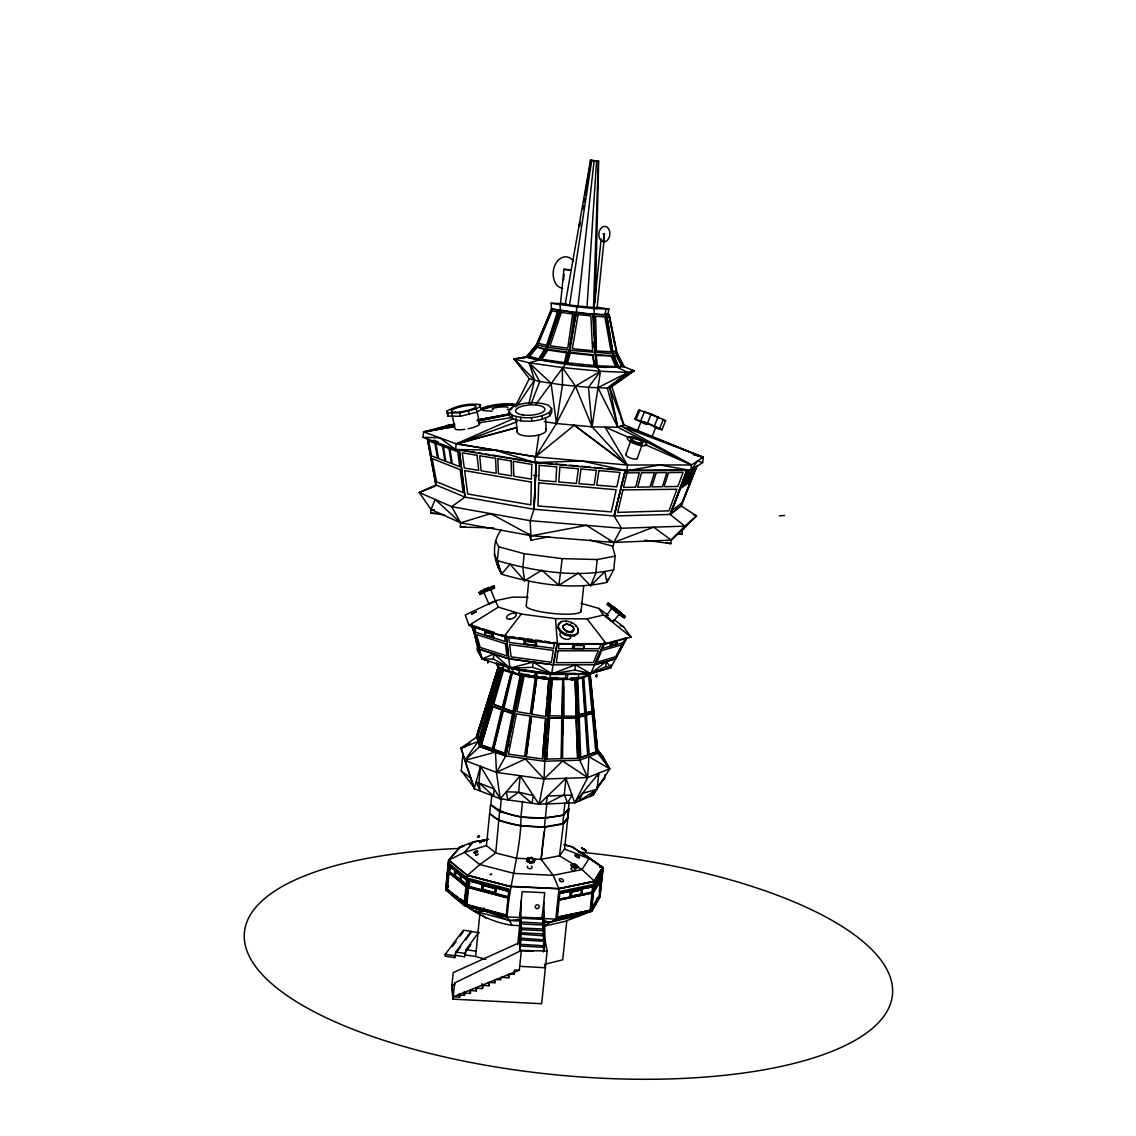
<?xml version="1.0" encoding="UTF-8"?>
<svg xmlns="http://www.w3.org/2000/svg" width="1136" height="1136" viewBox="0 0 1136 1136"><rect width="100%" height="100%" fill="white"/><g stroke="black" fill="none" stroke-linecap="round" stroke-linejoin="round"><path stroke-width="1.5" d="M519.819 950.562L519.961 913.429M563.044 627.768C562.604 621.477 573.68 624.417 573.879 629.387C572.217 634.811 561.738 630.977 563.144 625.666L567.034 624.005L572.345 626.206L573.779 628.194L572.743 632.042M455.181 983.932L451.972 985.338L453.207 996.826L459.64 997.124L459.853 995.065L464.482 995.278L464.695 993.176L470.361 993.446L470.645 990.578L476.325 990.848L476.58 988.249L482.587 988.561L482.899 985.437L488.906 985.75L489.233 982.441L494.813 982.754L494.842 979.573M519.99 950.619L521.239 900.876M524.079 644.382L524.136 639.696M562.888 733.941L563.129 718.08L576.378 718.222L577.67 758.308L562.519 758.607L563.129 718.08M563.158 716.007L576.307 716.333L575.128 679.427L563.712 679.456L563.584 716.063L563.598 686.428M561.738 718.08L561.397 758.734L562.093 718.137L549.242 717.995L562.093 718.137M562.135 716.035L562.76 679.513L562.135 716.035L549.412 715.723L550.037 707.103M496.56 662.927L496.645 664.035L496.886 662.941M595.278 302.361L598.658 161.184L590.521 160.204L565.132 304.675L595.15 307.657M593.517 307.799L598.289 161.056M521.282 366.644L514.097 359.004L529.149 362.81L538.634 360.169L547.012 347.19L558.798 310.369L551.869 308.594L536.746 344.819L526.252 357.102C558.117 363.761 591.615 369.2 624.005 366.715L634.087 370.776L611.892 386.68L607.334 388.043L588.448 387.362L562.462 384.863L539.756 381.54L529.291 378.714L514.097 359.004L526.252 357.102L537.214 344.819L551.542 309.02L551.045 303.255L576.662 306.819L576.463 312.556L570.087 345.003M536.263 462.309L534.048 509.255L530.2 520.686L531.052 540.225L549.668 536.661M516.724 404.487C505.563 402.811 493.777 404.217 483.098 407.781L483.169 410.536L492.2 411.175M546.317 726.16L544.045 779.04L539.046 804.26L500.223 798.793L474.223 788.668L461.017 748.155L477.702 736.242M546.913 715.637L547.211 710.383M547.808 699.861L548.106 694.607M483.169 410.536L483.098 407.781M586.985 307.359L596.57 160.801M548.063 727.026L548.006 730.178M548.674 718.222L549.157 711.164M549.654 704.121L550.264 695.303M550.506 691.796L551.216 681.628M533.309 951.357L519.777 950.591L521.424 929.603L520.515 917.135L543.406 918.229L543.505 929.049L520.813 927.984M549.597 718.051L546.572 759.118L546.714 752.217M546.97 748.794L547.722 738.528M548.106 733.387L548.986 721.417M550.293 703.667L552.068 679.541L562.76 679.513M550.704 677.723L544.314 761.234L505.776 755.894L479.179 746.48L502.637 667.826M548.83 679.399L545.848 716.575L531.818 714.189L536.661 677.78L548.83 679.399L547.197 699.677M542.582 757.172L545.692 718.477L531.549 716.262L526.181 756.69L542.44 758.919L545.692 718.477M545.976 714.885L546.927 703.056M577.599 633.505L578.295 629.088C575.483 622.982 568.071 620 561.667 621.449L558.756 623.664L558.017 628.066C560.801 634.229 568.284 637.239 574.717 635.748L577.599 633.505L578.295 629.088M639.511 443.054C638.404 446.42 642.891 442.529 638.815 442.941A6.078 1.874 19.5 0 1 631.488 438.425A6.078 1.874 19.5 0 1 640.377 439.888A6.078 1.874 19.5 0 1 640.193 443.168L639.696 444.588M650.715 436.281L703.269 457.212L702.687 462.537L690.83 470.474L626.845 470.758L534.772 462.593L455.65 449.487L423.061 437.346L423.572 431.879L454.684 424.055M444.517 514.864L430.658 513.188L431.013 509.482L435.173 499.442L460.662 522.844L531.492 535.752L613.724 542.44L671.234 540.125L696.595 515.957L681.103 505.861L670.183 514.452L614.136 515.985L534.048 509.255L536.206 462.238L539.756 462.622M702.687 462.537L697.476 461.003L690.83 470.474L659.959 464.993L626.845 470.758L581.604 460.946L534.772 462.593L495.395 450.254L455.65 449.487L456.189 443.821L513.529 418.588M493.663 527.899L460.265 527.061L460.662 522.844L451.688 506.656L419.255 492.499L435.912 484.916L464.979 497.099L533.977 509.269L536.007 462.295L492.413 455.096M467.549 875.331L448.535 860.009L445.667 889.587L464.028 905.435L506.471 916.908L521.026 917.561M448.748 862.593L446.278 888.139L448.45 885.54M447.073 888.253L447.399 884.901M447.726 881.55L448.692 871.482L450.864 868.955M449.316 864.993L448.791 870.503L450.552 868.458M461.259 770.946L470.758 778.16L473.669 786.836L461.259 770.946L462.877 754.233L474.223 788.668L480.514 766.374L500.223 798.793L520.231 775.718L539.046 804.26L574.773 802.797L593.12 795.172L609.762 768.76L602.918 756.477L596.656 748.709M471.866 931.463L463.318 930.199L445.241 954.368L445.056 956.2L454.67 957.648L455.806 952.053L470.9 931.506L479.463 932.784M454.23 876.097L454.769 870.545M454.67 875.785L455.082 871.568L460.478 875.984L460.066 880.215L449.16 871.255L449.7 865.746L455.522 870.503M454.982 876.055L455.394 871.894M474.749 633.306L471.483 624.658L479.151 649.21L508.786 658.738L553.459 664.872L594.653 664.759L615.627 658.681L626.745 638.091L610.685 667.854L590.748 673.676L551.514 674.202L512.009 668.82L482.09 658.908L477.546 644.85L477.049 649.977L482.09 658.908L485.683 660.144M455.834 871.525L455.422 875.742L460.833 880.173L461.244 875.941M460.293 881.096L460.847 875.501M454.67 957.648L455.65 953.558M612.403 545.891L615.158 556.129L613.71 569.818L606.922 582.37C572.203 590.223 535.297 584.117 501.558 574.191C493.535 560.73 490.979 543.036 501.26 530.001M452.98 999.155L454.57 983.009L521.353 950.42L547.126 951.045L541.659 1003.741L452.98 999.155L451.745 987.638L453.207 972.601L520.87 942M495.481 540.708L498.732 546.799L497.369 560.644L501.558 574.191L510.007 564.152L524.605 580.752L541.773 570.187L558.912 585.239L578.338 573.041L590.564 585.835L604.806 571.607L606.922 582.37L607.746 579.218M528.978 858.83L516.837 858.305L495.75 852.994L486.435 845.582L490.496 804.828L499.584 811.644L495.75 852.994L479.804 864.539L467.663 875.26L464.709 905.406L507.21 916.866M469.196 880.727L468.643 886.336L481.92 889.857L482.473 884.22L470.844 881.153M478.909 782.704L493.549 796.194L494.231 788.938L476.126 781.951L480.272 791.025L478.909 782.704L480.514 766.374M512.009 668.82L493.393 659.136L493.89 653.953L482.09 658.908L480.457 654.464M455.479 955.39L464.411 956.739L465.888 951.641M464.411 956.739L466.072 949.682L478.171 932.94M470.758 932.983L470.9 931.506M567.716 678.164L549.994 678.32L519.01 674.202L497.966 667.372L498.335 663.623M481.479 890.056L482.047 884.419M485.725 959.309L475.629 956.484L479.917 913.216M491.902 794.348L490.894 804.487C510.646 820.476 539.6 819.596 563.47 815.194L568.426 809.073L569.122 802.371M498.732 546.799L524.207 553.701L522.816 567.716L524.605 580.752M534.772 462.593L535.354 456.828L456.189 443.821L423.572 431.879L454.698 425.517M500.081 811.473L501.43 797.827M495.239 893.691L495.807 888.04M519.01 674.202L519.393 670.41L499.954 664.148M528.709 581.433L526.309 605.417A27.619 4.97 5.6 0 0 554.567 613.639A27.619 4.97 5.6 0 0 580.695 610.259M558.017 628.066L558.756 623.664M564.748 303.923L566.481 304.192L560.517 303.568L563.953 269.303L569.931 269.942L563.953 269.303M563.584 279.697L564.109 274.514M494.813 982.754L495.14 979.459L500.706 979.772L500.962 977.358L508.743 977.798L509.127 974.063L514.125 974.347L514.565 969.974L519.337 970.229L521.353 950.42M518.57 792.175L531.918 803.266L533.352 795.626L518.57 792.175L506.258 791.82L507.806 799.858L518.57 792.175L520.231 775.718M507.21 909.979L506.684 915.162L466.868 904.441L468.543 887.344L508.431 897.909L507.551 906.528M508.814 894.06L509.098 891.235L496.233 887.841L495.665 893.492L508.53 896.9M520.487 925.67L512.066 925.315L507.167 916.965C509.184 883.212 520.955 851.162 521.012 817.011L499.584 811.644M611.012 664.73L610.685 667.854L605.8 666.591L590.748 673.676L552.011 673.833L532.628 667.329L533.153 662.089L510.021 668.11L493.89 653.953M520.955 816.756L522.517 801.334M519.55 917.505L522.177 891.646L544.726 892.697L542.071 918.499M517.704 944.783L520.515 917.135M549.994 678.32L550.378 674.528L578.749 674.301L583.592 672.839M615.158 556.129L597.195 559.523L562.206 558.628L558.912 585.239M595.789 308.325L594.071 308.197L601.157 238.972M603.301 241.656L604.082 234.044M603.585 241.712L604.366 234.073M595.718 308.424L597.039 308.523L603.969 241.031M600.049 896.73L591.189 911.086L594.355 881.323L603.159 867.606L599.922 896.744L591.487 911.171L555.816 919.095L558.955 888.806L553.232 875.316L541.105 859.356L543.917 832.021M489.616 813.475C501.856 825.687 526.337 826.639 544.442 826.894L546.743 804.501M543.477 951.925L543.746 939.855L520.6 938.151M543.775 901.899L545.124 940.466L544.073 950.718L542.483 914.437M508.786 658.738L510.021 668.11L552.011 673.833L574.873 670.027L575.412 664.816L590.748 673.676L606.34 661.436L610.685 667.854L608.101 668.337M581.036 611.594L583.691 585.906M564.28 794.675L545.99 803.976L547.595 796.024L572.004 795.072L567.588 803.095L564.28 794.675L565.984 778.288L539.046 804.26M544.442 826.894L562.803 823.6L564.89 803.095M571.152 678.093C578.409 683.971 560.744 676.318 578.352 678.064L578.749 674.301M557.293 912.18L557.833 907.025M590.862 909.226L599.169 895.807L600.93 879.264L592.665 892.356L559.21 899.4L558.94 896.347M557.322 917.576L560.048 891.433L593.475 884.433L590.734 910.177L556.754 917.334L590.734 910.177M532.443 858.986L541.105 859.356L559.466 855.791L564.592 849.061L568.767 808.733L567.83 817.238L563.442 823.969L559.466 855.791L582.015 869.537L594.653 881.394L591.487 911.171M597.195 559.523L595.747 573.424L590.564 585.835M566.85 920.387L562.718 959.849L544.4 964.336M569.96 896.758L570.556 891.149L570.528 897L558.642 899.158M571.323 896.205L581.561 894.032L571.323 896.205L571.763 891.959L582.015 889.8L571.763 891.959M624.828 471.809L614.122 515.985L621.463 528.254L613.724 542.44L613.312 546.345L589.967 540.012M580.993 893.791L581.447 889.559M582.072 888.721L582.044 894.543L582.072 888.721L593.233 886.733L559.239 893.521M605.8 666.591L606.34 661.436M626.845 470.758L627.455 465.036L605.034 427.051L630.636 438.269M565.984 778.288L574.773 802.797L598.842 773.105L597.124 789.236L590.109 796.421L591.714 793.681M590.18 909.936L591.97 893.038L558.543 900.166M581.476 894.302L592.069 892.058L592.665 886.506M596.641 787.745L604.622 778.345L605.005 774.837M591.217 905.846L591.757 900.791M596.159 881.422L595.576 886.932L593.702 889.886M596.372 887.046L596.954 881.536M596.613 886.137L597.067 881.962L599.581 877.986M598.8 877.872L598.36 882.033L595.818 886.023M599.013 876.964L598.431 882.431L601.043 878.298L601.611 872.874M599.212 882.544L599.794 877.077M599.297 891.675L600.007 885.072M600.348 881.777L601.1 874.791M599.609 896.73L602.719 867.606L582.413 852.994M644.865 540.168L670.851 543.661L671.234 540.125L684.852 526.138L696.595 515.957L693.329 514.821M678.476 534.19L681.955 534.332L682.395 530.384L690.844 520.941L671.234 540.125L653.654 527.175L613.724 542.44L608.711 541.091M690.83 470.474L691.426 464.936L703.269 457.212L620.867 426L691.426 464.936L627.455 465.036L535.354 456.828M577.968 306.45L594.128 160.503M541.105 859.356L545.024 827.136L563.442 823.969L568.355 817.608L562.803 823.6M477.077 851.744C473.3 850.097 476.268 854.769 476.68 851.475M476.879 851.517L474.663 852.085M535.667 404.501L565.614 363.974L569.548 350.271L574.489 312.414L560.005 310.085L547.595 347.247L538.634 360.169L526.252 357.102M536.831 677.78L531.818 714.189M551.542 309.02C570.045 311.562 589.101 315.524 607.689 314.203L608.995 309.091L594.284 308.58L593.574 329.923M535.312 677.581L530.242 713.919L516.908 711.619L524.122 676.062L535.312 677.581L524.122 676.062M538.833 434.974L535.667 456.7L457.311 443.835L517.079 421.768M569.477 305.414L591.785 160.275M567.148 357.826L565.614 363.974L569.945 350.286L576.137 312.13L592.566 314.274L596.485 367.013L600.461 371.273L627.839 372.466L634.087 370.776L630.835 370.009M557.038 642.891L551.514 674.202M582.811 208.981L583.393 205.502M583.961 202.038L584.543 198.559M585.125 195.08L588.874 172.502M589.456 169.023L590.521 160.204M526.905 861.116L530.143 862.664L534.076 862.125L534.857 859.512L531.705 857.453L527.786 858.007L526.905 861.116L530.058 863.19L533.991 862.636L534.857 859.512M527.786 858.007L531.705 857.453M579.133 226.263L579.758 222.741M500.223 798.793L496.475 772.395L505.776 755.894L521.58 673.378M520.828 688.331L520.174 691.71L517.036 691.852M521.481 684.965L523.1 676.531M498.321 666.434L476.566 736.611L479.917 746.38L505.776 755.894L521.864 673.847M502.836 710.156L512.521 713.72L504.625 753.424L493.464 749.448L502.836 710.156L513.202 713.82L506.684 746.593M512.89 711.846L520.16 675.352L511.754 672.697L503.305 708.14L513.571 711.945L520.828 675.451L511.754 672.697M508.445 754.19L516.454 713.862L530.114 715.992L524.633 756.42L508.601 754.162M604.849 314.97L606.013 309.361M505.776 755.894L523.142 674.017M565.075 363.392L564.478 362.54L566.864 352.075L547.382 349.192L540.722 359.146L541.318 360.013L547.978 350.058L567.446 352.927L566.864 352.075M565.756 360.41L566.438 357.414M573.907 644.978L573.538 648.514L583.322 648.628L584.174 645.475L573.907 644.978L573.538 648.514M528.95 403.607L534.502 380.12L529.149 362.81L562.377 367.553L600.461 371.273L592.083 426.824L626.802 464.823L574.291 425.176L535.667 456.7L556.427 423.529L575.469 386.112L600.461 371.273L588.448 387.362L592.083 426.824L617.828 427.264L623.849 424.75L701.934 457.098L693.485 454.585M493.464 749.448L503.518 710.241M513.571 711.945L503.986 708.225L512.435 672.796M492.3 749.036L501.729 709.759L492.442 706.336L481.281 745.102L492.882 749.093L495.75 737.15M502.226 707.714L511.299 672.455L502.936 669.899L493.067 704.178L502.808 707.799L493.067 704.178M496.574 733.728L501.487 713.238M503.205 706.109L510.49 675.821M583.592 648.727L584.728 644.14M567.915 354.744L569.079 350.129M579.956 225.368L579.19 226.788L579.985 222.344M594.199 790.997L593.12 795.172L595.349 789.676M597.962 776.47L598.842 773.105M572.075 648.727L573.382 644.155M586.148 673.208L586.73 675.196M481.281 745.102L493.024 706.407L501.729 709.759M493.649 704.249L503.518 669.984M572.317 364.131L567.219 363.619L570.528 352.316L592.864 354.702L594.668 365.565L594.398 366.317L589.3 365.806M502.822 667.372L480.329 743.782L478.895 739.721L489.999 701.764L488.807 698.37L489.588 698.583L478.114 735.517L479.534 739.508L477.333 735.319L488.807 698.37M481.863 739.65L502.893 667.301M489.914 714.232L491.363 709.262M493.322 702.474L494.771 697.461M496.716 690.773L499.144 682.424M500.11 679.072L501.572 674.06M491.902 703.908L490.709 700.23L500.238 667.585M479.534 739.508L490.298 703.596M491.874 698.313L501.033 667.783M481.266 744.009L479.832 739.962L491.079 702.403L490.141 702.162L491.377 705.712M492.442 702.928L491.647 700.472L501.331 668.067M480.769 726.259L482.289 721.317M485.342 711.434L487.884 703.184M490.965 693.173L498.718 667.982M490.582 699.819L489.446 696.311L498.619 666.775M490.993 698.853L490.227 696.51L499.4 666.974M479.988 746.167L476.566 736.611L497.98 668.167M476.566 736.611L498.093 667.982M570.528 352.316L570.286 353.069L592.594 355.469L594.398 366.317M567.219 363.619L567.46 362.867L594.668 365.565M592.594 355.469L592.864 354.702M631.176 439.462L625.822 454.684A6.063 1.917 19.4 0 1 625.993 454.201M637.182 458.674L642.01 445M548.006 345.486L560.36 310.54L560.076 304.775M670.141 514.452L687.181 469.864L625.439 470.176L614.136 515.985L625.325 470.19L620.086 469.722M689.325 470.332L683.943 484.319L686.3 482.601L691.725 468.685M531.009 404.16L539.756 381.54L529.149 362.81L551.074 383.201L556.427 423.529L592.083 426.824L575.469 386.112L562.377 367.553L562.462 384.863L556.427 423.529L544.314 421.641M692.051 468.458L686.641 482.346L688.643 480.869L694.011 467.123M694.337 466.896L688.984 480.627L691.583 478.725L696.396 466.598M459.299 449.629L464.979 497.099L451.688 506.656L530.2 520.686L621.463 528.254L684.852 526.138L670.183 514.452L681.131 505.861L696.51 466.967M561.667 621.449L558.358 624.658M651.155 413.987L638.602 409.982L634.967 419.07L647.492 423.132L651.155 413.987L665.597 420.675L661.961 429.763L655.983 428.158M661.961 429.763L654.407 426L658.085 416.855M651.879 437.104L655.799 427.306L647.719 423.629L641.173 421.413L637.197 431.297M659.704 428.428L663.367 419.298M681.131 505.861L697.305 465.377M636.245 419.127L639.909 410.011M640.832 420.618L644.495 411.473M560.36 631.772L560.758 630.778L558.415 627.086M565.955 621.988L566.353 621.009M564.464 629.77L563.129 627.569M564.748 634.754L565.146 633.76L560.758 630.778M566.552 632.298L567.034 631.091L564.549 629.557M571.181 623.437L571.578 622.457M569.803 631.985L573.779 630.097M570.016 636.217L570.414 635.223L575.114 634.754L577.997 632.511M571.877 632.596L572.359 631.403M575.54 626.39L575.952 625.411M574.717 635.748L575.114 634.754M477.219 852.327L477.518 851.105L476.211 850.907L474.095 852.611L475.501 853.079L477.518 851.105M507.948 668.422C509.184 666.278 510.078 671.035 508.175 669.715M603.812 643.033L594.653 664.759L615.74 658.766M474.195 852.88L474.507 851.659M537.74 342.689L551.571 310.327M551.23 310.327L536.519 344.478L526.706 356.832M604.153 643.09L590.748 673.676L574.873 670.027M468.43 886.463L469.835 883.311M535.525 645.759L535.723 642.039L524.747 641.116L524.875 644.226L535.525 645.759L535.723 642.039M479.633 836.621L477.503 836.565M610.344 645.66L611.708 642.649L617.444 641.712L615.968 644.85L610.344 645.66L613.61 644.808M611.069 646.128L612.418 643.118L617.444 641.712M479.463 836.039L477.674 837.147M524.875 644.226L524.96 640.647M615.357 644.893L617.444 640.321L604.437 643.97L602.563 648.457L623.167 642.72L625.652 638.02L619.092 639.866M616.72 641.244L615.243 644.396L615.968 644.85M609.535 646.512L611.708 641.939M515.233 406.56L529.291 378.714M574.773 802.797L587.681 777.549L588.874 756.718L609.762 768.76L587.681 777.549L544.045 779.04L496.475 772.395L464.78 760.438L478.228 741.453L461.017 748.155L462.679 753.14M616.55 655.983L622.911 644.112M624.019 642.039L626.177 638.006M549.725 415.946L551.84 411.985L551.627 408.548L548.049 405.069C536.05 401.249 522.361 401.959 511.143 407.852L508.829 411.786L509.07 415.222L512.506 418.772C524.576 422.72 538.464 422.024 549.725 415.946L549.497 412.496L551.627 408.548M544.03 926.195L564.436 921.566L591.899 911.2L599.922 896.744L596.84 898.278M515.645 406.759L517.377 403.734M474.749 852.355L475.515 851.702M489.19 604.551L483.709 592.197L486.236 590.564L490.525 589.229L495.552 601.512M527.8 356.108L538.805 358.834L544.783 348.937L545.947 349.888L535.766 346.65L527.8 356.108L533.679 358.223M543.377 354.134L545.081 351.308M490.525 589.229L489.531 590.053M602.407 867.521L594.057 881.238L558.671 888.579L510.107 886.307M579.317 852.199L582.569 853.008L603.031 867.62L594.653 881.394L558.955 888.806L509.539 886.492L466.981 875.288L448.535 860.009M591.671 909.354L599.95 895.921L602.648 870.744L594.398 883.638M593.461 892.47L601.725 879.392M593.56 891.49L601.824 878.426M593.347 885.824L595.221 882.885M594.27 884.901L602.506 871.979M594.156 885.938L602.407 872.988M639.256 443.764L640.193 443.168M581.547 847.953L586.219 850.708L581.547 847.953L583.435 849.231M582.981 848.862L581.703 847.712M586.062 850.949L583.322 848.706M585.395 850.111L582.37 848.549L585.083 849.969M538.634 360.169L546.444 348.596M655.799 427.306L654.151 427.008M517.121 405.751L534.502 380.12L514.097 359.004L527.544 356.747M466.896 950.236L470.929 944.641M456.658 952.195L460.691 946.7M465.717 939.841L469.75 934.346M481.92 910.518L483.922 907.82M452.1 946.785L456.118 941.389M460.137 936.007L463.147 931.974M504.171 636.401L521.282 614.065L555.518 618.623L587.113 618.935L603.486 614.988L631.048 637.111L606.326 643.743L557.393 643.558L504.171 636.401L469.012 625.34L465.249 614.988L495.395 600.688L512.776 597.082L528.055 597.323M607.121 604.295L608.101 603.046L609.35 603.585L625.297 616.564L624.317 617.814L619.901 615.13L607.121 604.295L608.371 604.821M608.172 605.573L609.152 604.324L608.101 603.046M611.267 608.328L612.247 607.093L609.152 604.324M619.404 613.937L613.128 621.875L609.507 619.461L605.758 616.11L612.034 608.172M615.868 610.273L616.848 609.038M615.57 611.835L616.55 610.586L625.297 616.564M619.901 615.13L620.895 613.88M624.204 615.258L623.224 616.507L624.317 617.814M623.11 617.317L624.09 616.067M527.956 355.653L535.525 346.281L536.76 347.289M448.521 886.08L445.667 889.587C464.411 906.897 486.35 921.509 512.066 925.315M568.767 808.733L563.697 814.952L545.337 818.176L521.012 817.011M447.982 887.145L445.88 889.658L448.734 860.08L460.279 846.888L463.673 846.277M528.964 357.059L536.916 347.602M447.797 887.074L445.667 889.587L457.893 897.199M598.076 785.814L604.622 778.345M488.736 839.163L473.513 841.875L460.137 846.831L448.862 860.023L464.411 852.398L486.435 845.582M562.931 760.68L544.045 779.04L525.031 758.55M479.917 746.38L464.78 760.438L495.495 752.103L496.475 772.395L525.911 758.678M484.035 593.134L479.719 594.242L479.136 592.396L484.532 589.172L493.99 585.963L494.543 587.809L490.283 590.422M479.719 594.242L485.072 590.393L494.529 587.184M543.107 921.935L549.824 922.219L579.033 915.63L581.859 913.671M591.728 906.826L595.96 903.887L592.978 905.151M596.627 355.568L612.276 355.781L617.061 366.687L609.478 367.056M469.012 625.34L498.321 607.149L521.282 614.065M476.935 412.098L481.053 409.67L480.017 404.601C468.856 403.124 456.842 405.538 447.03 411.047L447.939 416.145L460.463 416.259L476.935 412.098L476.254 408.804L480.386 406.376L480.017 404.601M469.963 742.958L461.017 748.155L465.575 746.65M543.832 925.712L556.498 919.138L591.899 911.2M484.163 590.152L485.683 589.343M490.184 603.741L491.718 602.932M567.233 677.567C563.47 678.874 566.836 672.484 567.901 676.318M492.47 637.495L492.428 633.746L484.646 631.914L485.413 635.152L492.47 637.495L491.746 634.115L484.646 631.914M511.839 667.13L510.021 668.11L532.628 667.329M626.376 374.795L634.087 370.776L609.62 387.362L617.828 427.264L691.426 464.936L645.035 444.588M616.237 355.611L617.657 354.929L623.096 365.522L621.69 366.204L616.237 355.611L613.61 356.051M623.096 365.522L617.047 367.34L620.142 366.587M484.603 840.81L483.638 841.222M508.829 411.786L512.251 415.307C524.349 419.255 538.237 418.559 549.497 412.496M487.131 591.26L488.011 590.862M474.592 851.929L477.617 851.375M474.095 852.611L477.12 852.057M492.598 602.534L495.012 601.64M486.577 588.945L488.281 588.278M478.142 836.295L479.051 836.068M453.207 996.826L519.337 970.229M435.23 486.251L419.255 492.499L431.013 509.482L460.662 522.844L490.582 513.6L531.492 535.752L586.474 525.357L613.724 542.44M575.412 664.816L552.011 673.833L533.153 662.089M588.292 754.616L596.67 751.847L593.006 713.152L585.551 715.055L585.906 720.224M588.363 754.929L580.013 757.74L588.363 754.929L585.651 715.282L578.451 717.157L585.651 715.282M596.67 751.847L589.158 754.631L586.417 715.055L593.006 713.152M483.254 409.23C493.933 405.666 505.719 404.274 516.88 405.935M579.119 857.694L579.417 857.595A2.599 0.866 26.6 0 0 577.613 855.536A2.599 0.866 26.6 0 0 574.844 855.28A2.599 0.866 26.6 0 0 577.599 857.424L579.119 857.694L578.096 857.581M447.257 412.851L459.782 412.95L476.254 408.804M485.427 591.927L483.709 592.197M578.352 678.064L586.417 675.593M481.494 841.18L484.561 840.47M576.989 679.058L582.342 677.454L584.784 713.223L578.366 714.899M583.634 687.465L582.924 677.241L589.442 675.537L592.836 711.321L585.409 713.025L592.836 711.321M582.924 677.241L589.442 675.537M587.994 674.06L606.823 668.564M472.59 626.816L471.71 627.058L470.886 624.857M447.158 425.787L424.978 432.007L454.329 425.986M457.311 443.835L516.979 427.59M478.327 836.792L479.307 836.522M456.189 443.821L517.15 427.463M585.509 713.223L579.104 714.899L577.727 679.058L583.08 677.439L585.509 713.223L584.784 713.223M526.181 756.69L531.549 716.262M560.218 899.811L591.97 893.038M616.99 352.7L609.237 314.928L606.482 314.786L612.659 353.608L616.99 352.7L624.005 366.715L617.317 355.383M559.906 892.711L593.347 885.697M560.857 893.18L570.556 891.149M558.813 888.693L594.355 881.323L602.719 867.606L572.317 846.916L564.336 844.602M477.191 420.931L510.05 414.214M478.512 421.03L509.61 414.654M613.71 569.818C575.313 578.025 534.701 571.351 497.369 560.644L494.16 554.311M453.96 424.708L448.862 425.517L454.017 424.481M477.986 419.894L508.8 413.987M448.862 425.475L453.974 424.523M477.802 420.107L510.135 414.1L477.177 420.008M507.323 409.684L512.009 408.846M460.137 846.831L463.8 846.292M617.657 354.929L613.71 355.582L618.467 366.644M423.572 431.879L454.57 426.838M478.682 422.919L511.413 417.608M446.022 425.602L454.627 424.282M487.245 839.788L473.513 841.875L464.411 852.398L479.804 864.539L514.154 873.428L553.232 875.316L582.015 869.537L589.016 858.631L564.592 849.061M460.265 527.061L465.433 526.451M521.566 919.194L509.524 920.529L474.663 911.143L454.968 897.44L457.822 897.852M565.132 304.675L566.921 304.519M551.045 303.255L563.271 303.61M779.481 515.843L784.55 515.46M516.681 691.455L519.805 691.313M516.681 693.627L519.464 693.13M546.217 759.047L561.397 758.734M509.851 728.716L512.677 728.233M594.071 308.183L595.392 308.282M576.037 673.449L546.53 673.208M557.691 677.624L551.457 677.681L544.314 761.234L579.729 760.183L597.863 753.324L609.762 768.76L597.096 751.095M574.248 645.489L584.174 645.475M585.551 715.055L586.417 715.055M430.658 513.188L437.743 513.216M563.555 718.137L576.378 718.222M493.393 659.136L482.09 658.908L472.576 625.538M423.061 437.346L439.575 437.743L455.65 449.487M451.972 985.338L454.698 985.452M521.296 921.026L509.524 920.529L485.668 911.171L474.663 911.143L466.896 904.54M598.658 161.184L595.69 160.957M524.505 917.703L556.498 919.138M521.225 923.98L543.917 925.045M522.304 357.556L525.727 357.712M617.061 366.687L597.394 365.735L596.045 354.759L612.276 355.781M664.219 420.604L665.597 420.675M521.097 932.77L543.69 933.948M611.892 386.68L623.849 424.75L609.62 387.362L627.839 372.466L618.779 368.036L613.113 353.694L569.945 350.286M520.799 918.229L543.775 919.45M520.402 922.049L543.377 923.27M521.424 929.603L544.016 930.782M545.024 827.136L520.132 825.744L498.718 820.348L489.644 813.447M520.245 946.004L543.945 947.339M519.734 966.31L545.394 967.758L544.783 964.436M520.643 939.87L544.101 941.318M520.189 944.286L543.647 945.72M558.23 310.611L561.227 310.81M520.998 934.175L544.158 935.879M561.766 303.61L563.215 303.738M543.193 462.863L551.982 463.701M555.476 463.999L565.955 464.936M569.377 465.178L578.167 466.016M581.589 466.257L590.393 467.095M593.887 467.407L602.62 468.174M607.859 468.643L616.592 469.409M562.718 288.345L561.724 288.26A15.918 11.601 -83.6 0 1 554.766 265.597A15.918 11.601 -83.6 0 1 573.183 260.868M533.622 475.373L537.115 475.686M579.104 364.798L584.202 365.309M575.128 679.427L576.307 716.333M576.662 306.819L594.284 308.58M552.068 679.541L549.412 715.723M579.033 915.63L574.347 915.133L549.824 922.219L543.292 920.7M602.96 233.917L604.679 234.115M678.476 533.92L681.955 534.332M431.013 509.482L434.477 509.908M606.013 314.019L608.896 314.374L614.619 343.924M596.925 307.16L608.995 309.091M524.207 553.701L562.206 558.628M524.747 641.116L535.51 642.507M521.339 669.857L536.448 671.873M539.813 672.313L543.164 672.768M519.393 670.41L550.378 674.528M510.277 636.614L515.389 637.296M518.783 637.75L524.576 638.531M527.289 638.901L532.386 639.582M535.794 640.037L541.659 640.832M544.3 641.173L549.398 641.868M553.615 642.436L557.435 642.948L553.445 664.816L508.772 658.809L479.151 649.21M524.349 674.188L529.092 674.812M541.815 676.531L546.459 677.155M536.661 677.78L548.66 679.413M543.86 741.567L547.282 742.049M547.595 347.247L569.548 350.271M540.722 359.146L564.478 362.54M543.022 360.254L546.416 360.737M549.81 361.22L553.189 361.702M558.287 362.427L561.681 362.909M525.088 643.757L528.126 644.197M531.165 644.637L535.738 645.291M590.905 160.346L592.907 160.63M466.072 949.682L476.154 951.201M455.806 952.053L464.738 953.388M465.547 954.978L475.629 956.484M445.241 954.368L454.84 955.802M464.525 450.495L468.018 451.063M471.497 451.645L474.99 452.213M478.469 452.795L481.962 453.378M485.441 453.946L488.934 454.528M658.809 418.233L656.793 416.798M577.67 758.308L575.938 718.165M599.552 866.967L603.031 867.62L572.317 846.916L564.01 844.843M536.746 344.819L547.012 347.19M665.71 542.454L670.851 543.661M567.034 631.091L569.889 631.772M579.104 852.227L582.157 852.98M535.766 346.65L544.783 348.937M477.333 735.319L478.114 735.517M478.895 739.721L479.832 739.962M489.446 696.311L490.227 696.51M490.709 700.23L491.647 700.472M599.638 866.74L603.031 867.62M502.098 668.806L503.035 669.047M467.663 875.26L510.249 886.421L467.407 875.316L464.596 905.491L507.167 916.965M468.856 879.86L508.786 890.368M468.756 880.911L508.672 891.433M468.202 886.534L508.104 897.099M468.103 887.528L508.005 898.107M565.146 633.76L570.414 635.223M645.362 412.411L646.356 412.766M580.879 603.273L598.928 608.456L608.456 615.527M620.071 625.638L623.423 626.618L631.048 637.111M693.272 454.244L703.269 457.212M471.894 625.368L479.974 627.896M482.573 628.691L494.501 632.468M500.948 634.499L506.457 636.203L508.772 658.809L506.187 636.061M512.208 670.822L513.458 671.22M518.882 672.924L520.529 673.435M502.936 669.899L510.717 672.356M535.468 675.806C540.012 675.934 534.034 670.907 534.957 675.366M488.92 635.72L493.152 637.111M646.384 412.695L656.764 416.869M638.801 431.623L640.193 432.106M481.863 745.159L492.882 749.093M494.16 749.519L505.321 753.495M433.554 440.172L438.354 441.947M649.494 413.788L651.382 414.512M641.897 432.731L643.785 433.455M627.725 427.136L637.58 431.055M642.578 422.848L646.668 424.537M647.492 423.132L654.407 426M645.717 434.236L651.439 436.806M645.433 423.643L647.264 424.41M641.258 422.237L634.967 419.07M642.479 422.294L643.8 422.919M583.052 848.521L583.336 848.762M454.968 897.44L465.405 903.66M580.823 852.625C578.707 851.375 585.58 855.72 581.078 852.852M584.912 849.756L584.046 849.132M611.708 642.649L612.418 643.118M562.107 760.708L587.681 777.549L579.729 760.183L578.522 741.098M584.373 849.359L585.111 849.955M460.591 898.974L463.289 900.834M618.382 613.412L612.176 608.385M585.168 849.884L586.219 850.708M607.561 617.16L610.344 619.29M613.894 619.56L623.423 626.618M574.291 425.176L627.455 465.036M612.247 607.093L616.55 610.586M538.805 358.834L539.969 359.785M449.047 864.752L466.669 879.122M466.186 879.193L461.599 875.458L461.06 881.039L466.782 885.739M448.947 865.788L466.555 880.173M448.408 871.298L466.016 885.796M466.683 886.747L449.075 872.235L447.442 889.034L465.007 903.844M448.308 872.278L465.916 886.79M482.289 915.218L485.839 918.243M460.52 899.13L463.076 901.288M612.006 620.71L613.128 621.875M460.762 879.307L464.596 882.885M597.366 750.697L602.918 756.477M587.113 618.935L606.326 643.743M598.928 608.456L603.486 614.988M547.382 349.192L547.978 350.058M507.792 742.518L509.553 745.33M597.181 752.146L597.863 753.324L590.322 675.125M616.308 352.614L624.005 366.715M616.876 354.475L620.185 360.637M615.045 360.751L618.779 368.036L612.659 353.608M496.105 663.325L497.966 667.372M495.395 600.688L498.321 607.149M621.051 418.431L623.849 424.75M494.543 587.809L493.99 585.963M491.987 586.261L492.527 587.497M488.523 587.44L489.062 588.675M484.532 589.172L485.072 590.393M481.096 590.99L481.636 592.211M479.136 592.396L479.676 593.617M611.239 356.477L616.039 367.368M472.832 627.654L474.124 631.034M475.203 637.864L478.284 646.057M528.751 533.764L531.052 540.225M501.558 574.191L495.75 557.449L498.576 568.241M472.832 784.124L474.223 788.668M478.384 648.557L475.7 639.795L479.151 648.983L472.633 625.453M472.448 627.029L476.225 639.937M477.546 644.85L478.838 650.005M492.726 633.008L493.848 637.949M447.03 411.047L447.939 416.145M480.684 407.881L481.053 409.67M459.782 412.95L460.463 416.259M451.929 413.561L454.954 428.726M468.714 411.204L469.381 414.512M484.603 630.508L485.597 635.351M477.006 411.104L479.577 423.771M595.221 360.581L596.485 367.013L595.008 352.771L593.986 313.934L605.843 315.24L613.113 353.694M459.015 993.815L459.64 997.124M545.124 940.466L547.126 951.045M427.136 437.814L435.912 484.916L427.292 437.758M508.275 974.645L508.743 977.798M592.921 714.885L593.588 720.125M594.497 727.111L595.392 734.097M595.846 737.591L597.863 753.324L590.195 676.687M459.2 449.615L465.064 497.099M464.07 991.984L464.482 995.278M488.523 982.512L488.906 985.75M469.992 990.138L470.361 993.446M482.047 983.634L482.587 988.561M512.407 403.763L512.563 405.211M504.668 403.862L504.824 405.311M495.594 404.743L495.75 406.205M487.685 406.177L487.855 407.639M475.984 987.539L476.325 990.848M590.195 678.249L590.876 685.193M591.217 688.657L592.069 697.334M592.41 700.813L593.262 709.489M593.475 711.661L594.313 720.167M594.653 723.575L596.656 743.981M596.996 747.389L597.337 750.782M588.59 675.537L591.984 711.321M592.14 713.138L595.804 751.833M555.518 618.623L557.393 643.558M512.251 415.307L512.506 418.772M583.776 677.226L586.275 713.025M583.876 690.873L584.827 704.505M586.148 723.66L587.099 737.42M587.937 749.462L588.178 752.898M520.572 417.48L520.813 420.945M516.042 417.849L517.008 431.581M584.926 715.282L587.639 754.915M531.549 417.679L531.776 421.144M577.855 730.675L578.068 734.154M545.479 417.934L546.246 429.948M542.156 415.833L542.383 419.298M578.352 695.644L577.912 699.35L577.77 695.857M579.232 730.704L579.388 734.168M577.315 695.346L576.761 699.08L576.619 695.601M578.721 730.107L578.849 733.558M578.011 730.363L578.153 733.828M579.19 717.157L580.737 757.74M577.585 694.423L578.039 706.365M578.792 725.975L579.204 736.568M576.776 677.482L579.729 760.183L577.074 677.326M536.462 641.286L536.575 646.029M514.068 971.266L514.125 974.347M593.603 342.106L593.617 347.332M531.378 866.115A2.414 1.562 8.8 0 1 531.591 868.245A2.414 1.562 8.8 0 1 528.41 868.302A2.414 1.562 8.8 0 1 527.629 866.172M574.844 868.983A2.272 1.193 22.6 0 1 574.362 870.616A2.272 1.193 22.6 0 1 571.351 869.466A2.272 1.193 22.6 0 1 571.834 867.847M545.706 428.613A14.64 5.254 -3.6 0 1 539.018 434.932L535.482 435.67A14.64 5.254 -3.6 0 1 521.31 435.088A14.64 5.254 -3.6 0 1 517.519 430.203M478.938 423.203A12.553 2.627 -11.2 0 1 468.032 428.783M464.809 429.351A12.553 2.627 -11.2 0 1 455.55 429.309M532.94 861.514A2.414 1.562 8.8 0 1 532.088 862.025M529.688 861.855A2.414 1.562 8.8 0 1 529.191 861.571M528.794 861.216A2.414 1.562 8.8 0 1 528.439 860.406M570.868 636.799A5.751 3.522 21.7 0 1 563.939 638.73A5.751 3.522 21.7 0 1 560.63 632.539M636.629 459.001A6.063 1.917 19.4 0 1 630.949 458.262A6.063 1.917 19.4 0 1 626.05 455.266M638.304 439.746A6.078 1.874 19.5 0 1 642.635 442.728A6.078 1.874 19.5 0 1 639.951 443.878L638.56 443.651A6.078 1.874 19.5 0 1 631.233 439.746A6.078 1.874 19.5 0 1 636.813 439.22M493.166 409.485A7.909 1.136 -5.9 0 1 499.031 407.199A7.909 1.136 -5.9 0 1 507.593 407.781M578.437 851.972A325.549 111.981 5.5 0 1 863.374 1035.194A325.549 111.981 5.5 0 1 329.582 1019.347A325.549 111.981 5.5 0 1 459.64 848.436M501.189 669.374C502.282 673.293 503.205 666.505 501.189 669.374M491.505 874.209L490.283 874.592L491.505 874.209M531.364 482.118L530.853 504.838L467.705 493.99L464.61 470.588L531.364 482.118M531.762 464.383L531.421 479.122L513.855 476.211L513.273 461.315L531.762 464.383M487.6 662.345C487.898 665.668 488.125 657.346 487.6 662.345M532.997 676.105C535.028 680.89 536.476 672.398 532.997 676.105M538.705 482.871L537.967 505.96L611.31 511.91L616.181 489.758L538.705 482.871M539.245 465.348L538.776 480.301L555.887 481.735L556.711 466.882L539.245 465.348M595.86 676.062C597.067 680.308 597.735 670.765 595.86 676.062M559.892 467.166L558.727 481.976L576.35 483.453L578.451 468.799L559.892 467.166M449.16 863.502L446.689 889.076L464.241 903.887L466.782 877.844L449.16 863.502M468.983 878.582L466.427 904.639L506.258 915.36L508.914 889.076L468.983 878.582M482.828 885.37L482.402 889.644L494.643 892.882L495.069 888.593L482.828 885.37M483.269 885.171L482.843 889.445L495.069 892.683L495.495 888.395L483.269 885.171M477.972 854.343L475.629 855.096L477.972 854.343M581.021 469.026L578.948 483.666L594.213 484.944L596.357 470.375L581.021 469.026M572.658 313.962L567.773 348.17L550.037 345.77L561.312 312.457L572.658 313.962M598.899 470.602L596.755 485.157L616.834 486.833L620 472.462L598.899 470.602M558.06 650.8L556.271 662.671L593.39 662.544L598.26 650.829L558.06 650.8M559.068 644.183L558.387 648.727L599.141 648.741L601.058 644.112L559.068 644.183M553.26 650.403L551.386 662.245L511.129 656.878L509.595 644.581L553.26 650.403M554.34 643.601L553.601 648.287L509.326 642.422L508.743 637.708L554.34 643.601M578.068 314.544L572.374 348.724L592.609 350.697L590.876 315.879L578.068 314.544M622.968 489.914L617.686 512.379L668.976 510.845L676.871 489.275L622.968 489.914M626.987 472.86L623.565 487.415L635.663 487.188L639.298 472.775L626.987 472.86M641.528 472.761L637.651 487.159L649.991 486.946L654.478 472.675L641.528 472.761M656.253 472.661L651.808 486.904L662.387 486.719L666.846 472.604L656.253 472.661M668.593 472.59L664.134 486.691L677.908 486.449L683.006 472.491L668.593 472.59M557.492 311.931L546.643 345.202L538.322 343.342L551.982 310.852L557.492 311.931M687.039 469.807L670.183 514.452L687.195 469.85M680.322 488.721L672.029 510.589L682.083 502.637L690.475 481.494L680.322 488.721M686.598 472.178L681.245 486.293L683.56 484.603L688.899 470.602L686.598 472.178M601.711 650.502L596.84 662.217L615.726 656.736L622.031 644.836L601.711 650.502M582.441 793.34L579.289 800.923L597.124 789.236L582.441 793.34M476.098 611.835L471.639 614.051L476.098 611.835M480.997 842.23L479.676 842.642L480.997 842.23M471.397 843.707L469.395 844.673L471.397 843.707M578.167 867.066L576.364 868.472L572.601 867.435L570.655 864.993L572.473 863.587L576.222 864.638L578.167 867.066M627.839 372.466L607.334 388.043L617.828 427.264L597.934 387.703L627.839 372.466M616.223 350.967L612.73 351.72L607.206 316.958L609.294 316.717L616.223 350.967M620.384 612.702L613.014 606.922L620.384 612.702M620.54 612.489L613.17 606.723L620.54 612.489M611.125 351.748L596.471 351.01L595.676 316.262L604.877 316.93L611.125 351.748M477.006 455.295L462.253 452.852L464.255 467.989L478.725 470.389L477.006 455.295M495.58 458.376L479.704 455.749L481.124 470.787L496.205 473.286L495.58 458.376M511.058 460.946L497.795 458.745L498.448 473.655L511.64 475.842L511.058 460.946M603.855 241.783L602.435 241.457A7.725 5.524 -84.6 0 1 600.447 228.961A7.725 5.524 -84.6 0 1 609.563 230.991A7.725 5.524 -84.6 0 1 603.855 241.783M504.611 636.671L474.536 627.399L475.927 632.312L505.179 641.513L504.611 636.671M505.435 643.714L476.566 634.555L480.201 647.392L506.869 655.955L505.435 643.714M434.818 443.225L428.726 440.967L431.609 455.962L437.587 458.234L434.818 443.225M442.543 446.093L435.94 443.636L438.581 458.617L444.872 460.989L442.543 446.093M449.032 448.507L443.466 446.434L445.809 461.344L451.361 463.46L449.032 448.507M457.794 451.745L449.97 448.848L452.298 463.8L459.739 466.626L457.794 451.745M460.137 469.651L432.092 458.546L436.551 481.806L463.161 492.612L460.137 469.651M509.638 619.205A5.155 2.57 -20.7 0 0 516.227 614.448A5.155 2.57 -20.7 0 0 508.303 614.959A5.155 2.57 -20.7 0 0 509.638 619.205M559.778 880.641A2.258 1.349 30.8 0 0 563.3 881.408A2.258 1.349 30.8 0 0 561.028 878.653A2.258 1.349 30.8 0 0 559.778 880.641M537.044 908.601A2.002 1.889 -27.9 0 0 539.046 905.818A2.002 1.889 -27.9 0 0 535.624 905.676A2.002 1.889 -27.9 0 0 537.044 908.601M572.672 866.271A2.272 1.193 22.6 0 0 576.378 867.109A2.272 1.193 22.6 0 0 574.191 864.723A2.272 1.193 22.6 0 0 572.672 866.271M529.277 861.045A2.414 1.562 8.8 0 0 533.253 860.634A2.414 1.562 8.8 0 0 530.242 858.489A2.414 1.562 8.8 0 0 529.277 861.045M572.899 865.717A2.272 1.193 22.6 0 0 576.605 866.555A2.272 1.193 22.6 0 0 574.418 864.169A2.272 1.193 22.6 0 0 572.899 865.717M455.536 412.198A12.581 2.528 -11.1 0 0 475.814 406.958A12.581 2.528 -11.1 0 0 459.711 407.043A12.581 2.528 -11.1 0 0 455.536 412.198M523.014 414.967A14.711 5.14 -3.6 0 0 544.911 409.244A14.711 5.14 -3.6 0 0 522.787 406.063A14.711 5.14 -3.6 0 0 523.014 414.967M630.594 441.79A10.267 3.167 19.5 0 0 646.512 444.886A10.267 3.167 19.5 0 0 633.689 437.076A10.267 3.167 19.5 0 0 630.594 441.79"/></g></svg>
